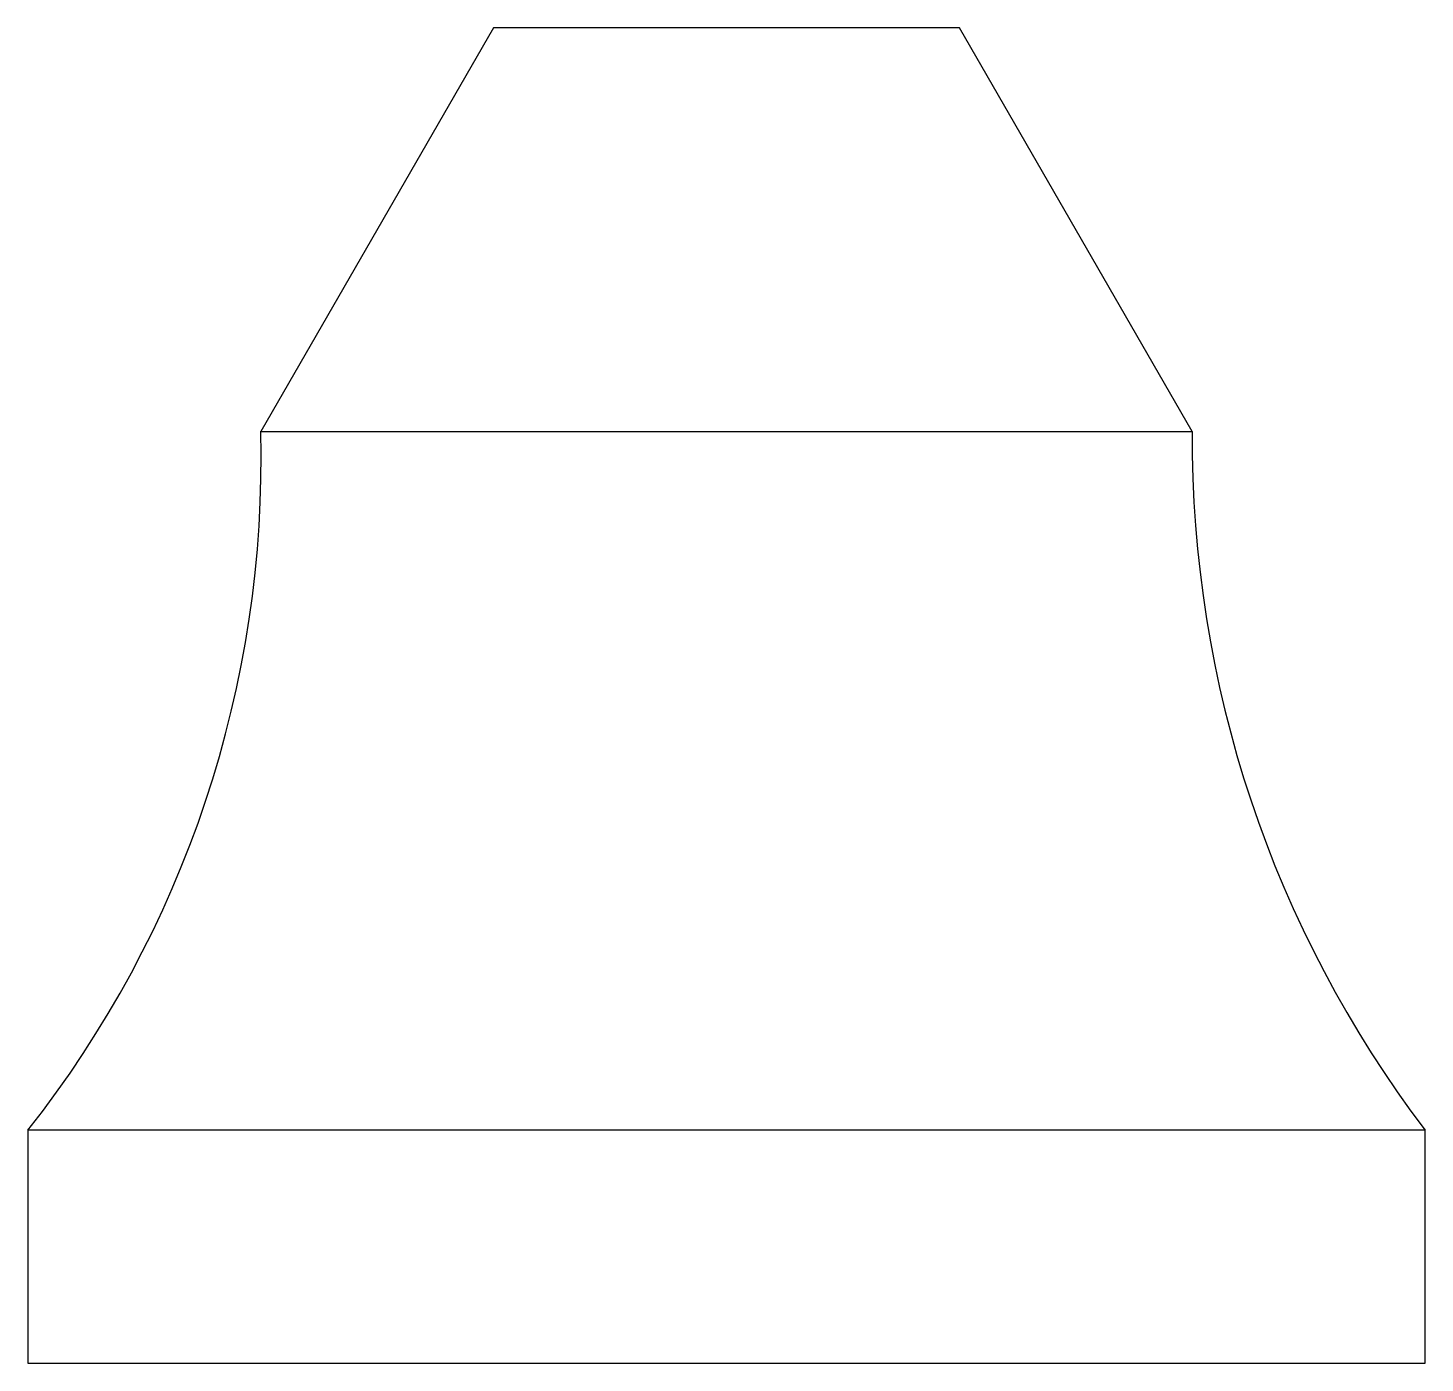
# Model space of a CAD drawing. Header units: millimetres. Extents: x 100 to 220, y 100 to 215.
import ezdxf

# ---------------------------------------------------------------- set-up
doc = ezdxf.new("R2010")
doc.units = ezdxf.units.MM

msp = doc.modelspace()

# ---------------------------------------------------------------- linework, layer by layer
for p, q in [((140, 214.64), (120, 180)), ((180, 214.64), (140, 214.64)), ((200, 180), (180, 214.64)), ((120, 180), (200, 180)), ((220, 120), (100, 120)), ((100, 120), (100, 100)), ((220, 100), (220, 120)), ((100, 100), (220, 100))]:
    msp.add_line(p, q)
for centre, radius, start, end in [((298.07, 179.36), 98.07, 179.624, 217.2459), ((27.12, 177.63), 92.91, 321.6654, 1.4647)]:
    msp.add_arc(centre, radius, start, end)

doc.saveas('drawing.dxf')
